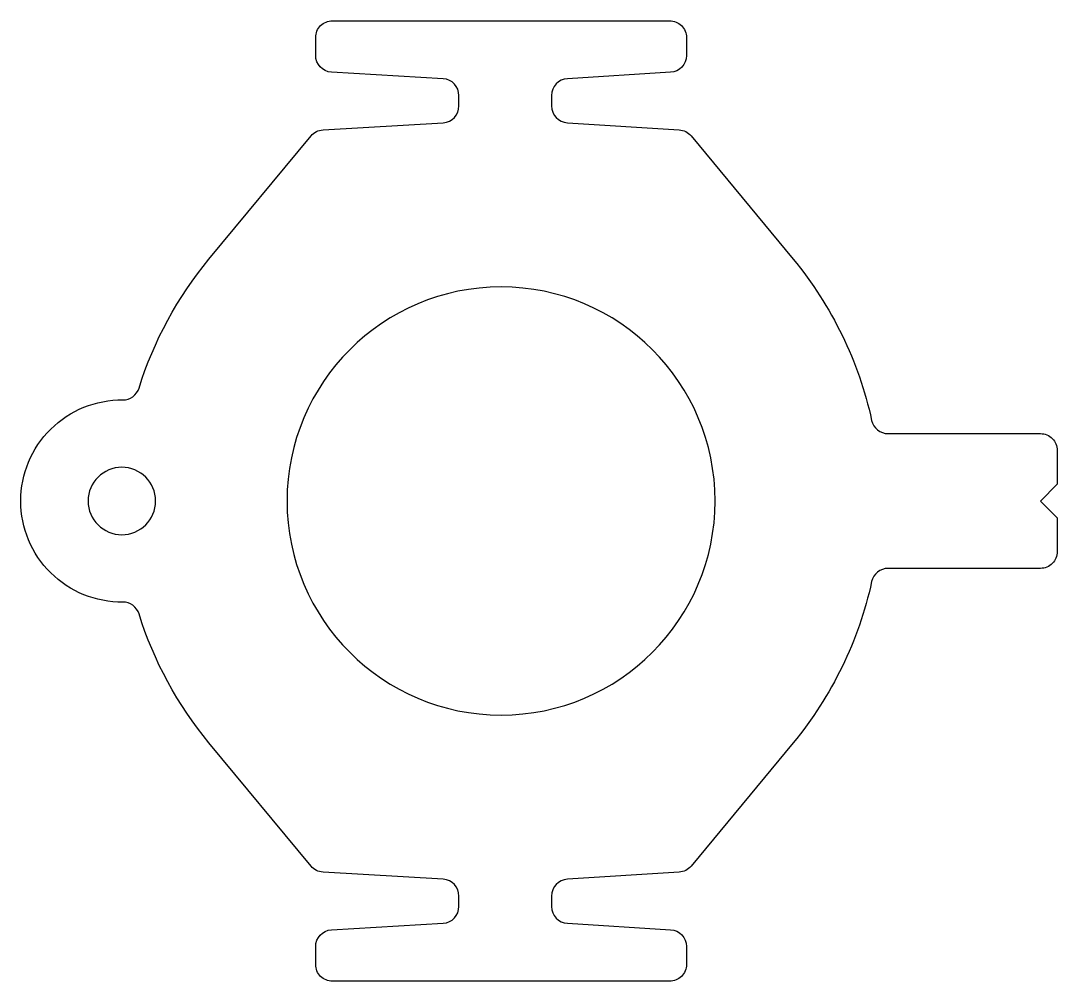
# Model space of a CAD drawing. Header units: millimetres. Extents: x -7 to 116, y -7 to 107.
import ezdxf

# ---------------------------------------------------------------- set-up
doc = ezdxf.new("R2010")
doc.units = ezdxf.units.MM
doc.layers.get('0').update_dxf_attribs({"linetype": 'CONTINUOUS', "lineweight": 25})

msp = doc.modelspace()

# ---------------------------------------------------------------- linework, layer by layer
msp.add_lwpolyline([(116, 48), (116, 44, -0.414214), (114, 42), (95.92, 42, 0.352722), (93.97, 40.43, -0.11978), (84.67, 21.31), (72.55, 6.67, -0.207171), (71.14, 5.95), (57.88, 5.12, 0.396047), (56, 3.12), (56, 1.88, 0.396047), (57.88, -0.12), (70.12, -0.88, -0.396047), (72, -2.88), (72, -5, -0.414214), (70, -7), (30, -7, -0.414214), (28, -5), (28, -2.89, -0.397107), (29.88, -0.89), (43.12, -0.11, 0.397107), (45, 1.89), (45, 3.11, 0.397107), (43.12, 5.11), (28.87, 5.95, -0.208126), (27.45, 6.67), (15.33, 21.31, -0.097508), (7.04, 36.6, 0.330799), (5.11, 38, -0.417006), (-7, 50, -0.417006), (5.11, 62, 0.330799), (7.04, 63.4, -0.097508), (15.33, 78.69), (27.45, 93.33, -0.208126), (28.87, 94.05), (43.12, 94.89, 0.397107), (45, 96.89), (45, 98.11, 0.397107), (43.12, 100.11), (29.88, 100.89, -0.397107), (28, 102.89), (28, 105, -0.414214), (30, 107), (70, 107, -0.414214), (72, 105), (72, 102.88, -0.396047), (70.12, 100.88), (57.88, 100.12, 0.396047), (56, 98.12), (56, 96.88, 0.396047), (57.88, 94.88), (71.14, 94.05, -0.207171), (72.55, 93.33), (84.67, 78.69, -0.11978), (93.97, 59.57, 0.352722), (95.92, 58), (114, 58, -0.414214), (116, 56), (116, 52), (114, 50)], format="xyb", close=True)
for points in [[(24.6, 50, 1), (75.4, 50, 1), (24.6, 50, 1)], [(1, 50, 1), (9, 50, 1), (1, 50, 1)]]:
    msp.add_lwpolyline(points, format="xyb")

doc.saveas('drawing.dxf')
